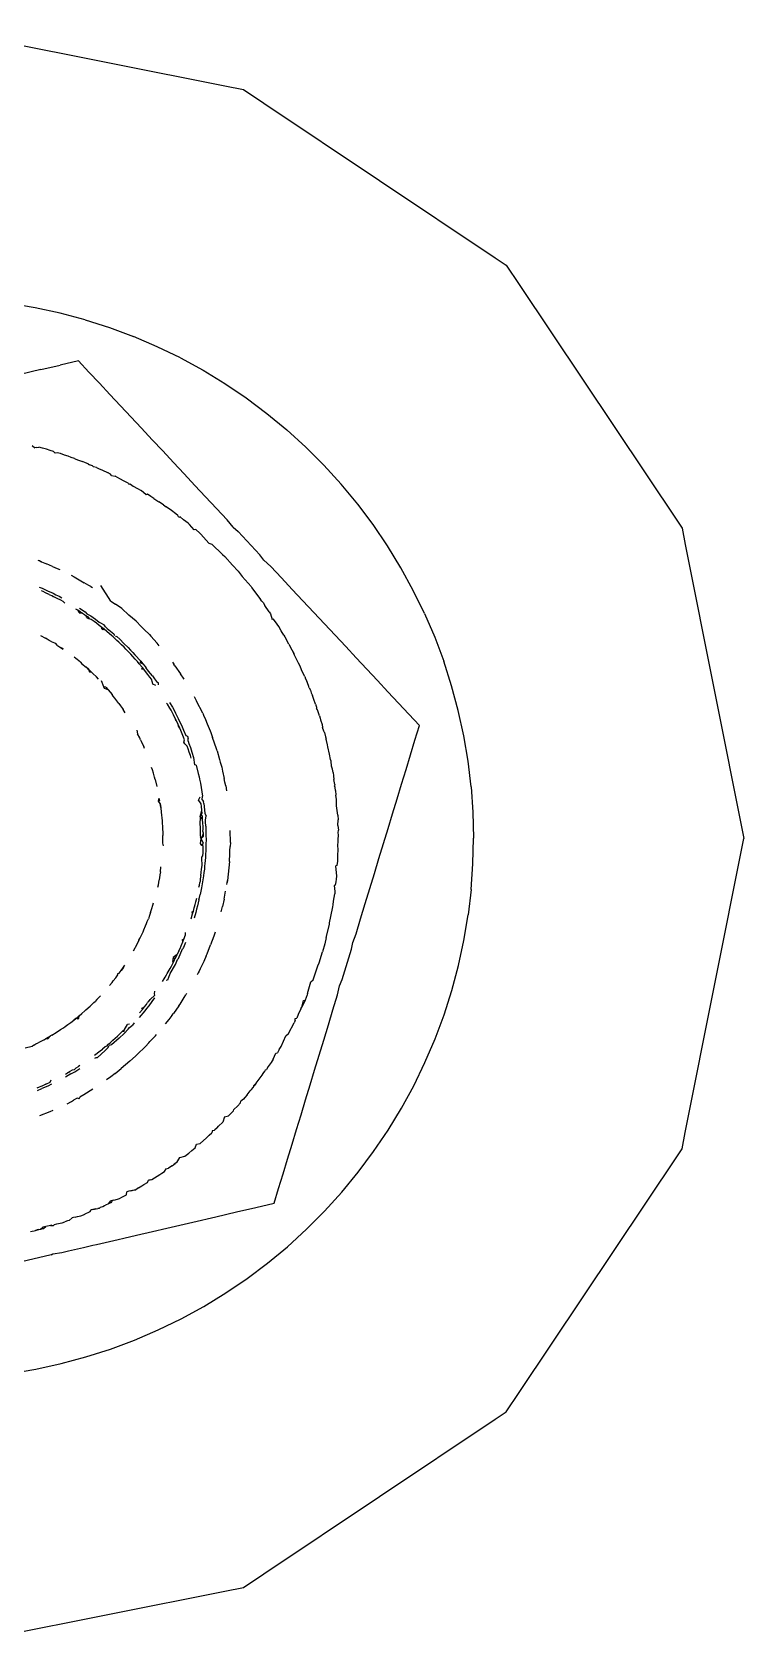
# Model space of a CAD drawing. Header units: millimetres. Extents: x -2916 to 2490, y 92 to 4100.
# Drawn here: x -1770.25 to -1757.08, y 1746.93 to 1776.77 of the extents above; entities that cross this region are included whole.
import ezdxf

# ---------------------------------------------------------------- set-up
doc = ezdxf.new("R2010")
doc.units = ezdxf.units.MM

msp = doc.modelspace()

# ---------------------------------------------------------------- linework, layer by layer
for p, q in [((-1771.669, 1776.769), (-1766.684, 1775.778)), ((-1766.684, 1775.778), (-1766.342, 1775.71)), ((-1766.342, 1775.71), (-1765.964, 1775.457)), ((-1765.964, 1775.457), (-1761.684, 1772.597)), ((-1761.684, 1772.597), (-1761.476, 1772.458)), ((-1761.476, 1772.458), (-1761.237, 1772.101)), ((-1761.237, 1772.101), (-1758.297, 1767.702)), ((-1770.198, 1771.672), (-1770.667, 1771.751)), ((-1769.733, 1771.572), (-1770.198, 1771.672)), ((-1769.273, 1771.449), (-1769.733, 1771.572)), ((-1769.273, 1771.449), (-1768.819, 1771.304)), ((-1768.819, 1771.304), (-1768.373, 1771.138)), ((-1767.936, 1770.951), (-1768.373, 1771.138)), ((-1767.507, 1770.744), (-1767.936, 1770.951)), ((-1770.09, 1770.528), (-1770.476, 1770.438)), ((-1770.09, 1770.528), (-1769.731, 1770.611)), ((-1769.394, 1770.689), (-1769.731, 1770.611)), ((-1769.201, 1770.482), (-1769.394, 1770.689)), ((-1769.007, 1770.276), (-1769.201, 1770.482)), ((-1767.507, 1770.744), (-1767.089, 1770.516)), ((-1767.089, 1770.516), (-1766.683, 1770.268)), ((-1768.812, 1770.067), (-1769.007, 1770.276)), ((-1766.683, 1770.268), (-1766.288, 1770.002)), ((-1768.619, 1769.86), (-1768.812, 1770.067)), ((-1768.619, 1769.86), (-1768.228, 1769.442)), ((-1766.288, 1770.002), (-1765.907, 1769.717)), ((-1765.907, 1769.717), (-1765.54, 1769.414)), ((-1768.03, 1769.23), (-1768.228, 1769.442)), ((-1765.54, 1769.414), (-1765.187, 1769.095)), ((-1770.252, 1769.125), (-1770.202, 1769.079)), ((-1770.173, 1769.086), (-1770.202, 1769.079)), ((-1770.173, 1769.086), (-1770.127, 1769.092)), ((-1770.06, 1769.073), (-1770.127, 1769.092)), ((-1769.987, 1769.053), (-1770.06, 1769.073)), ((-1769.919, 1769.032), (-1769.987, 1769.053)), ((-1769.855, 1769.013), (-1769.919, 1769.032)), ((-1769.824, 1768.981), (-1769.855, 1769.013)), ((-1769.787, 1768.989), (-1769.824, 1768.981)), ((-1769.726, 1768.972), (-1769.787, 1768.989)), ((-1769.654, 1768.946), (-1769.726, 1768.972)), ((-1767.835, 1769.022), (-1768.03, 1769.23)), ((-1767.636, 1768.809), (-1767.835, 1769.022)), ((-1765.187, 1769.095), (-1764.851, 1768.758)), ((-1769.585, 1768.924), (-1769.654, 1768.946)), ((-1769.528, 1768.902), (-1769.585, 1768.924)), ((-1769.467, 1768.881), (-1769.528, 1768.902)), ((-1769.467, 1768.881), (-1769.44, 1768.868)), ((-1769.44, 1768.868), (-1769.391, 1768.851)), ((-1769.391, 1768.851), (-1769.319, 1768.824)), ((-1769.267, 1768.802), (-1769.319, 1768.824)), ((-1769.212, 1768.781), (-1769.267, 1768.802)), ((-1769.212, 1768.781), (-1769.187, 1768.766)), ((-1769.133, 1768.746), (-1769.187, 1768.766)), ((-1769.115, 1768.726), (-1769.133, 1768.746)), ((-1769.058, 1768.715), (-1769.115, 1768.726)), ((-1769.058, 1768.715), (-1769.01, 1768.693)), ((-1769.01, 1768.693), (-1768.961, 1768.671)), ((-1768.961, 1768.671), (-1768.844, 1768.615)), ((-1767.44, 1768.6), (-1767.636, 1768.809)), ((-1764.53, 1768.406), (-1764.851, 1768.758)), ((-1768.8, 1768.595), (-1768.844, 1768.615)), ((-1768.783, 1768.57), (-1768.8, 1768.595)), ((-1768.783, 1768.57), (-1768.714, 1768.553)), ((-1768.628, 1768.507), (-1768.714, 1768.553)), ((-1768.547, 1768.466), (-1768.628, 1768.507)), ((-1768.51, 1768.445), (-1768.547, 1768.466)), ((-1768.472, 1768.425), (-1768.51, 1768.445)), ((-1768.472, 1768.425), (-1768.458, 1768.399)), ((-1768.432, 1768.409), (-1768.458, 1768.399)), ((-1768.432, 1768.409), (-1768.379, 1768.372)), ((-1768.379, 1768.372), (-1768.299, 1768.328)), ((-1767.24, 1768.386), (-1767.44, 1768.6)), ((-1767.042, 1768.174), (-1767.24, 1768.386)), ((-1764.227, 1768.04), (-1764.53, 1768.406)), ((-1768.299, 1768.328), (-1768.234, 1768.289)), ((-1768.142, 1768.212), (-1768.234, 1768.289)), ((-1768.115, 1768.222), (-1768.142, 1768.212)), ((-1768.057, 1768.18), (-1768.115, 1768.222)), ((-1768.002, 1768.144), (-1768.057, 1768.18)), ((-1768.002, 1768.144), (-1767.905, 1768.079)), ((-1767.82, 1768.023), (-1767.905, 1768.079)), ((-1766.842, 1767.96), (-1767.042, 1768.174)), ((-1767.82, 1768.023), (-1767.774, 1767.991)), ((-1767.674, 1767.918), (-1767.774, 1767.991)), ((-1767.59, 1767.857), (-1767.674, 1767.918)), ((-1767.553, 1767.83), (-1767.59, 1767.857)), ((-1767.539, 1767.792), (-1767.553, 1767.83)), ((-1767.509, 1767.802), (-1767.539, 1767.792)), ((-1767.509, 1767.802), (-1767.45, 1767.748)), ((-1766.641, 1767.746), (-1766.842, 1767.96)), ((-1763.941, 1767.659), (-1764.227, 1768.04)), ((-1767.366, 1767.683), (-1767.45, 1767.748)), ((-1767.338, 1767.66), (-1767.366, 1767.683)), ((-1767.254, 1767.56), (-1767.338, 1767.66)), ((-1767.223, 1767.571), (-1767.254, 1767.56)), ((-1767.223, 1767.571), (-1767.149, 1767.5)), ((-1767.149, 1767.5), (-1767.129, 1767.483)), ((-1767.129, 1767.483), (-1766.981, 1767.315)), ((-1766.533, 1767.614), (-1766.641, 1767.746)), ((-1766.533, 1767.614), (-1766.44, 1767.531)), ((-1766.038, 1767.101), (-1766.44, 1767.531)), ((-1763.674, 1767.265), (-1763.941, 1767.659)), ((-1758.297, 1767.702), (-1758.224, 1767.592)), ((-1758.224, 1767.592), (-1758.164, 1767.292)), ((-1766.981, 1767.315), (-1766.926, 1767.298)), ((-1766.926, 1767.298), (-1766.731, 1767.106)), ((-1763.426, 1766.859), (-1763.674, 1767.265)), ((-1758.164, 1767.292), (-1757.082, 1761.851)), ((-1770.112, 1766.986), (-1770.142, 1766.997)), ((-1770.077, 1766.972), (-1770.142, 1766.997)), ((-1770.112, 1766.986), (-1770.077, 1766.972)), ((-1770.077, 1766.972), (-1769.985, 1766.933)), ((-1769.872, 1766.886), (-1769.985, 1766.933)), ((-1769.872, 1766.886), (-1769.787, 1766.85)), ((-1766.731, 1767.106), (-1766.686, 1767.067)), ((-1766.543, 1766.907), (-1766.686, 1767.067)), ((-1766.543, 1766.907), (-1766.436, 1766.796)), ((-1765.961, 1767.003), (-1766.038, 1767.101)), ((-1765.837, 1766.886), (-1765.961, 1767.003)), ((-1765.637, 1766.672), (-1765.837, 1766.886)), ((-1769.787, 1766.85), (-1769.742, 1766.827)), ((-1769.531, 1766.722), (-1769.471, 1766.692)), ((-1769.471, 1766.692), (-1769.286, 1766.584)), ((-1769.201, 1766.535), (-1769.286, 1766.584)), ((-1766.436, 1766.796), (-1766.362, 1766.702)), ((-1766.362, 1766.702), (-1766.2, 1766.513)), ((-1765.438, 1766.459), (-1765.637, 1766.672)), ((-1763.198, 1766.441), (-1763.426, 1766.859)), ((-1770.121, 1766.503), (-1770.065, 1766.481)), ((-1770.048, 1766.419), (-1770.08, 1766.432)), ((-1770.065, 1766.481), (-1769.965, 1766.433)), ((-1770.002, 1766.398), (-1770.048, 1766.419)), ((-1769.967, 1766.381), (-1770.002, 1766.398)), ((-1769.939, 1766.369), (-1770.002, 1766.398)), ((-1769.939, 1766.369), (-1769.967, 1766.381)), ((-1769.965, 1766.433), (-1769.865, 1766.389)), ((-1769.939, 1766.369), (-1769.883, 1766.342)), ((-1769.863, 1766.326), (-1769.883, 1766.342)), ((-1769.837, 1766.319), (-1769.883, 1766.342)), ((-1769.865, 1766.389), (-1769.81, 1766.36)), ((-1769.837, 1766.319), (-1769.863, 1766.326)), ((-1769.786, 1766.292), (-1769.837, 1766.319)), ((-1769.81, 1766.36), (-1769.78, 1766.345)), ((-1769.81, 1766.36), (-1769.754, 1766.333)), ((-1769.72, 1766.259), (-1769.786, 1766.292)), ((-1769.78, 1766.345), (-1769.754, 1766.333)), ((-1769.754, 1766.333), (-1769.704, 1766.303)), ((-1769.167, 1766.515), (-1769.201, 1766.535)), ((-1769.167, 1766.515), (-1769.136, 1766.495)), ((-1768.795, 1766.245), (-1768.98, 1766.531)), ((-1766.2, 1766.513), (-1766.188, 1766.49)), ((-1766.188, 1766.49), (-1766.023, 1766.271)), ((-1765.239, 1766.247), (-1765.438, 1766.459)), ((-1762.989, 1766.013), (-1763.198, 1766.441)), ((-1769.675, 1766.234), (-1769.72, 1766.259)), ((-1769.649, 1766.205), (-1769.675, 1766.234)), ((-1769.405, 1766.074), (-1769.44, 1766.095)), ((-1769.362, 1766.047), (-1769.405, 1766.074)), ((-1769.38, 1766.029), (-1769.405, 1766.074)), ((-1769.362, 1766.047), (-1769.38, 1766.029)), ((-1769.38, 1766.029), (-1769.318, 1766.018)), ((-1769.374, 1766.111), (-1769.268, 1766.044)), ((-1769.318, 1766.018), (-1769.362, 1766.047)), ((-1769.318, 1766.018), (-1769.282, 1765.993)), ((-1769.282, 1765.993), (-1769.253, 1765.974)), ((-1769.268, 1766.044), (-1769.237, 1766.006)), ((-1769.21, 1765.944), (-1769.253, 1765.974)), ((-1769.239, 1765.933), (-1769.253, 1765.974)), ((-1769.237, 1766.006), (-1769.165, 1765.974)), ((-1769.165, 1765.974), (-1769.078, 1765.907)), ((-1768.795, 1766.245), (-1768.706, 1766.19)), ((-1768.594, 1766.104), (-1768.706, 1766.19)), ((-1768.594, 1766.104), (-1768.459, 1765.986)), ((-1768.329, 1765.872), (-1768.459, 1765.986)), ((-1766.003, 1766.245), (-1766.023, 1766.271)), ((-1766.003, 1766.245), (-1765.979, 1766.219)), ((-1765.979, 1766.219), (-1765.947, 1766.164)), ((-1765.865, 1766.047), (-1765.947, 1766.164)), ((-1765.865, 1766.047), (-1765.842, 1766.011)), ((-1765.842, 1766.011), (-1765.809, 1765.903)), ((-1765.041, 1766.034), (-1765.239, 1766.247)), ((-1764.843, 1765.823), (-1765.041, 1766.034)), ((-1762.989, 1766.013), (-1762.802, 1765.576)), ((-1769.239, 1765.933), (-1769.189, 1765.918)), ((-1769.189, 1765.918), (-1769.21, 1765.944)), ((-1769.157, 1765.905), (-1769.189, 1765.918)), ((-1769.104, 1765.868), (-1769.157, 1765.905)), ((-1769.063, 1765.837), (-1769.104, 1765.868)), ((-1769.078, 1765.907), (-1769.012, 1765.857)), ((-1769.009, 1765.795), (-1769.063, 1765.837)), ((-1769.012, 1765.857), (-1768.988, 1765.843)), ((-1768.959, 1765.756), (-1769.009, 1765.795)), ((-1768.988, 1765.843), (-1768.916, 1765.806)), ((-1768.963, 1765.729), (-1768.959, 1765.756)), ((-1768.942, 1765.711), (-1768.963, 1765.729)), ((-1768.919, 1765.724), (-1768.959, 1765.756)), ((-1768.919, 1765.724), (-1768.942, 1765.711)), ((-1768.87, 1765.682), (-1768.919, 1765.724)), ((-1768.891, 1765.765), (-1768.916, 1765.806)), ((-1768.891, 1765.765), (-1768.86, 1765.736)), ((-1768.819, 1765.64), (-1768.87, 1765.682)), ((-1768.86, 1765.736), (-1768.741, 1765.637)), ((-1768.233, 1765.776), (-1768.329, 1765.872)), ((-1768.233, 1765.776), (-1768.177, 1765.721)), ((-1768.177, 1765.721), (-1768.079, 1765.623)), ((-1765.784, 1765.909), (-1765.809, 1765.903)), ((-1765.716, 1765.817), (-1765.784, 1765.909)), ((-1765.689, 1765.772), (-1765.716, 1765.817)), ((-1765.641, 1765.692), (-1765.689, 1765.772)), ((-1765.596, 1765.613), (-1765.641, 1765.692)), ((-1764.646, 1765.612), (-1764.843, 1765.823)), ((-1770.096, 1765.605), (-1770.004, 1765.559)), ((-1769.972, 1765.54), (-1770.004, 1765.559)), ((-1769.934, 1765.517), (-1769.972, 1765.54)), ((-1769.884, 1765.489), (-1769.934, 1765.517)), ((-1769.884, 1765.489), (-1769.817, 1765.466)), ((-1769.78, 1765.424), (-1769.817, 1765.466)), ((-1769.78, 1765.424), (-1769.726, 1765.387)), ((-1769.726, 1765.387), (-1769.68, 1765.356)), ((-1769.702, 1765.372), (-1769.726, 1765.387)), ((-1768.78, 1765.606), (-1768.819, 1765.64)), ((-1768.753, 1765.582), (-1768.78, 1765.606)), ((-1768.753, 1765.582), (-1768.734, 1765.564)), ((-1768.741, 1765.637), (-1768.726, 1765.61)), ((-1768.683, 1765.518), (-1768.734, 1765.564)), ((-1768.686, 1765.587), (-1768.711, 1765.582)), ((-1768.631, 1765.538), (-1768.686, 1765.587)), ((-1768.645, 1765.483), (-1768.683, 1765.518)), ((-1768.598, 1765.437), (-1768.645, 1765.483)), ((-1768.631, 1765.538), (-1768.552, 1765.459)), ((-1768.551, 1765.391), (-1768.598, 1765.437)), ((-1768.552, 1765.459), (-1768.473, 1765.384)), ((-1768.515, 1765.355), (-1768.551, 1765.391)), ((-1768.473, 1765.384), (-1768.432, 1765.339)), ((-1768.079, 1765.623), (-1768.054, 1765.594)), ((-1768.054, 1765.594), (-1767.938, 1765.463)), ((-1767.898, 1765.418), (-1767.938, 1765.463)), ((-1765.596, 1765.613), (-1765.576, 1765.582)), ((-1765.576, 1765.582), (-1765.545, 1765.527)), ((-1765.501, 1765.446), (-1765.545, 1765.527)), ((-1765.501, 1765.446), (-1765.444, 1765.342)), ((-1764.449, 1765.402), (-1764.646, 1765.612)), ((-1764.253, 1765.192), (-1764.449, 1765.402)), ((-1762.802, 1765.576), (-1762.635, 1765.13)), ((-1769.68, 1765.356), (-1769.702, 1765.372)), ((-1769.445, 1765.185), (-1769.471, 1765.204)), ((-1769.418, 1765.161), (-1769.445, 1765.185)), ((-1769.358, 1765.114), (-1769.418, 1765.161)), ((-1769.358, 1765.114), (-1769.329, 1765.085)), ((-1769.329, 1765.085), (-1769.253, 1765.023)), ((-1768.492, 1765.33), (-1768.515, 1765.355)), ((-1768.452, 1765.289), (-1768.492, 1765.33)), ((-1768.424, 1765.26), (-1768.452, 1765.289)), ((-1768.432, 1765.339), (-1768.387, 1765.294)), ((-1768.389, 1765.222), (-1768.424, 1765.26)), ((-1768.344, 1765.171), (-1768.389, 1765.222)), ((-1768.387, 1765.294), (-1768.35, 1765.249)), ((-1768.35, 1765.249), (-1768.241, 1765.13)), ((-1768.302, 1765.124), (-1768.344, 1765.171)), ((-1768.268, 1765.085), (-1768.302, 1765.124)), ((-1768.211, 1765.015), (-1768.268, 1765.085)), ((-1768.241, 1765.13), (-1768.258, 1765.11)), ((-1768.258, 1765.11), (-1768.202, 1765.081)), ((-1768.241, 1765.13), (-1768.202, 1765.081)), ((-1768.202, 1765.081), (-1768.161, 1765.034)), ((-1767.657, 1765.115), (-1767.63, 1765.08)), ((-1767.608, 1765.049), (-1767.63, 1765.08)), ((-1765.444, 1765.342), (-1765.41, 1765.277)), ((-1765.444, 1765.342), (-1765.425, 1765.304)), ((-1765.425, 1765.304), (-1765.41, 1765.277)), ((-1765.394, 1765.241), (-1765.41, 1765.277)), ((-1765.37, 1765.196), (-1765.394, 1765.241)), ((-1765.321, 1765.097), (-1765.37, 1765.196)), ((-1765.3, 1765.053), (-1765.321, 1765.097)), ((-1764.057, 1764.983), (-1764.253, 1765.192)), ((-1762.49, 1764.677), (-1762.635, 1765.13)), ((-1769.253, 1765.023), (-1769.226, 1764.997)), ((-1769.204, 1764.978), (-1769.253, 1765.023)), ((-1769.226, 1764.997), (-1769.204, 1764.978)), ((-1769.181, 1764.923), (-1769.204, 1764.978)), ((-1769.204, 1764.978), (-1769.163, 1764.94)), ((-1769.163, 1764.94), (-1769.181, 1764.923)), ((-1769.163, 1764.94), (-1769.131, 1764.906)), ((-1769.131, 1764.906), (-1769.063, 1764.843)), ((-1769.022, 1764.798), (-1769.063, 1764.843)), ((-1768.219, 1764.985), (-1768.211, 1765.015)), ((-1768.185, 1764.984), (-1768.219, 1764.985)), ((-1768.185, 1764.984), (-1768.211, 1765.015)), ((-1768.153, 1764.944), (-1768.185, 1764.984)), ((-1768.161, 1765.034), (-1768.14, 1765.003)), ((-1768.111, 1764.888), (-1768.153, 1764.944)), ((-1768.112, 1764.969), (-1768.14, 1765.003)), ((-1768.095, 1764.947), (-1768.112, 1764.969)), ((-1768.073, 1764.839), (-1768.111, 1764.888)), ((-1768.026, 1764.86), (-1768.095, 1764.947)), ((-1768.043, 1764.798), (-1768.073, 1764.839)), ((-1768.027, 1764.737), (-1768.043, 1764.798)), ((-1768.026, 1764.86), (-1767.99, 1764.808)), ((-1767.99, 1764.808), (-1767.953, 1764.759)), ((-1767.608, 1765.049), (-1767.508, 1764.901)), ((-1767.441, 1764.801), (-1767.508, 1764.901)), ((-1765.286, 1765.023), (-1765.3, 1765.053)), ((-1765.257, 1764.94), (-1765.286, 1765.023)), ((-1765.207, 1764.848), (-1765.257, 1764.94)), ((-1765.207, 1764.848), (-1765.19, 1764.806)), ((-1765.19, 1764.806), (-1765.17, 1764.763)), ((-1763.862, 1764.774), (-1764.057, 1764.983)), ((-1768.924, 1764.66), (-1768.967, 1764.77)), ((-1768.885, 1764.652), (-1768.924, 1764.66)), ((-1768.911, 1764.626), (-1768.924, 1764.66)), ((-1768.844, 1764.602), (-1768.911, 1764.626)), ((-1768.885, 1764.652), (-1768.844, 1764.602)), ((-1768.844, 1764.602), (-1768.805, 1764.558)), ((-1768.805, 1764.558), (-1768.77, 1764.514)), ((-1768.749, 1764.486), (-1768.77, 1764.514)), ((-1768.719, 1764.449), (-1768.749, 1764.486)), ((-1768.015, 1764.708), (-1768.027, 1764.737)), ((-1767.96, 1764.68), (-1768.015, 1764.708)), ((-1767.953, 1764.759), (-1767.914, 1764.731)), ((-1767.91, 1764.692), (-1767.914, 1764.731)), ((-1765.139, 1764.685), (-1765.17, 1764.763)), ((-1765.123, 1764.642), (-1765.139, 1764.685)), ((-1765.123, 1764.642), (-1765.102, 1764.595)), ((-1765.102, 1764.595), (-1765.085, 1764.547)), ((-1765.085, 1764.547), (-1765.065, 1764.499)), ((-1765.039, 1764.425), (-1765.065, 1764.499)), ((-1763.667, 1764.565), (-1763.862, 1764.774)), ((-1763.472, 1764.357), (-1763.667, 1764.565)), ((-1762.366, 1764.217), (-1762.49, 1764.677)), ((-1768.683, 1764.4), (-1768.719, 1764.449)), ((-1768.645, 1764.351), (-1768.683, 1764.4)), ((-1768.645, 1764.351), (-1768.616, 1764.308)), ((-1768.616, 1764.308), (-1768.58, 1764.259)), ((-1768.58, 1764.259), (-1768.565, 1764.237)), ((-1768.529, 1764.179), (-1768.565, 1764.237)), ((-1767.765, 1764.357), (-1767.745, 1764.338)), ((-1767.701, 1764.26), (-1767.745, 1764.338)), ((-1767.708, 1764.37), (-1767.654, 1764.279)), ((-1767.681, 1764.224), (-1767.701, 1764.26)), ((-1767.657, 1764.178), (-1767.681, 1764.224)), ((-1767.654, 1764.279), (-1767.626, 1764.224)), ((-1767.626, 1764.224), (-1767.596, 1764.169)), ((-1767.25, 1764.477), (-1767.208, 1764.393)), ((-1767.095, 1764.169), (-1767.208, 1764.393)), ((-1765.006, 1764.338), (-1765.039, 1764.425)), ((-1765.006, 1764.338), (-1764.988, 1764.282)), ((-1764.988, 1764.282), (-1764.987, 1764.255)), ((-1764.97, 1764.232), (-1764.987, 1764.255)), ((-1764.947, 1764.159), (-1764.97, 1764.232)), ((-1763.278, 1764.15), (-1763.472, 1764.357)), ((-1762.264, 1763.752), (-1762.366, 1764.217)), ((-1767.637, 1764.14), (-1767.657, 1764.178)), ((-1767.597, 1764.061), (-1767.637, 1764.14)), ((-1767.595, 1764.033), (-1767.597, 1764.061)), ((-1767.575, 1764.015), (-1767.597, 1764.061)), ((-1767.596, 1764.169), (-1767.548, 1764.07)), ((-1767.575, 1764.015), (-1767.595, 1764.033)), ((-1767.549, 1763.959), (-1767.575, 1764.015)), ((-1767.542, 1763.933), (-1767.549, 1763.959)), ((-1767.519, 1763.896), (-1767.549, 1763.959)), ((-1767.548, 1764.07), (-1767.534, 1764.038)), ((-1767.519, 1763.896), (-1767.542, 1763.933)), ((-1767.534, 1764.038), (-1767.499, 1763.972)), ((-1767.499, 1763.849), (-1767.519, 1763.896)), ((-1767.499, 1763.972), (-1767.475, 1763.915)), ((-1767.475, 1763.915), (-1767.448, 1763.858)), ((-1767.095, 1764.169), (-1767.08, 1764.135)), ((-1767.08, 1764.135), (-1767.045, 1764.054)), ((-1767.045, 1764.054), (-1767.01, 1763.971)), ((-1767.01, 1763.971), (-1766.956, 1763.845)), ((-1764.936, 1764.12), (-1764.947, 1764.159)), ((-1764.936, 1764.12), (-1764.92, 1764.078)), ((-1764.92, 1764.078), (-1764.913, 1764.048)), ((-1764.913, 1764.048), (-1764.885, 1763.961)), ((-1764.885, 1763.961), (-1764.878, 1763.904)), ((-1764.853, 1763.84), (-1764.878, 1763.904)), ((-1763.084, 1763.943), (-1763.278, 1764.15)), ((-1763.167, 1763.672), (-1763.084, 1763.943)), ((-1768.317, 1763.856), (-1768.299, 1763.787)), ((-1768.26, 1763.711), (-1768.299, 1763.787)), ((-1768.244, 1763.677), (-1768.26, 1763.711)), ((-1768.244, 1763.677), (-1768.234, 1763.651)), ((-1768.234, 1763.651), (-1768.221, 1763.622)), ((-1768.221, 1763.622), (-1768.187, 1763.551)), ((-1767.473, 1763.788), (-1767.499, 1763.849)), ((-1767.448, 1763.728), (-1767.473, 1763.788)), ((-1767.448, 1763.858), (-1767.408, 1763.756)), ((-1767.429, 1763.68), (-1767.448, 1763.728)), ((-1767.443, 1763.632), (-1767.429, 1763.68)), ((-1767.424, 1763.602), (-1767.443, 1763.632)), ((-1767.382, 1763.558), (-1767.424, 1763.602)), ((-1767.408, 1763.756), (-1767.379, 1763.743)), ((-1767.379, 1763.743), (-1767.366, 1763.702)), ((-1767.365, 1763.654), (-1767.366, 1763.702)), ((-1767.365, 1763.654), (-1767.351, 1763.61)), ((-1767.351, 1763.61), (-1767.322, 1763.537)), ((-1766.956, 1763.845), (-1766.944, 1763.81)), ((-1766.944, 1763.81), (-1766.912, 1763.72)), ((-1766.839, 1763.513), (-1766.912, 1763.72)), ((-1764.844, 1763.815), (-1764.853, 1763.84)), ((-1764.844, 1763.815), (-1764.825, 1763.735)), ((-1764.825, 1763.735), (-1764.81, 1763.687)), ((-1764.786, 1763.584), (-1764.81, 1763.687)), ((-1763.249, 1763.401), (-1763.167, 1763.672)), ((-1762.185, 1763.283), (-1762.264, 1763.752)), ((-1768.174, 1763.515), (-1768.187, 1763.551)), ((-1767.365, 1763.509), (-1767.382, 1763.558)), ((-1767.345, 1763.45), (-1767.365, 1763.509)), ((-1767.323, 1763.385), (-1767.345, 1763.45)), ((-1767.309, 1763.339), (-1767.323, 1763.385)), ((-1767.322, 1763.537), (-1767.294, 1763.45)), ((-1767.294, 1763.45), (-1767.265, 1763.349)), ((-1767.265, 1763.349), (-1767.244, 1763.214)), ((-1766.828, 1763.475), (-1766.839, 1763.513)), ((-1766.828, 1763.475), (-1766.782, 1763.311)), ((-1766.782, 1763.311), (-1766.769, 1763.263)), ((-1764.782, 1763.548), (-1764.786, 1763.584)), ((-1764.746, 1763.411), (-1764.782, 1763.548)), ((-1764.727, 1763.314), (-1764.746, 1763.411)), ((-1764.72, 1763.281), (-1764.727, 1763.314)), ((-1763.332, 1763.129), (-1763.249, 1763.401)), ((-1768.026, 1763.12), (-1768.043, 1763.168)), ((-1768.007, 1763.059), (-1768.026, 1763.12)), ((-1767.989, 1762.989), (-1768.007, 1763.059)), ((-1767.218, 1763.208), (-1767.244, 1763.214)), ((-1767.218, 1763.208), (-1767.181, 1763.056)), ((-1767.181, 1763.056), (-1767.163, 1762.995)), ((-1767.163, 1762.995), (-1767.155, 1762.951)), ((-1766.769, 1763.263), (-1766.743, 1763.173)), ((-1766.743, 1763.173), (-1766.727, 1763.096)), ((-1766.727, 1763.096), (-1766.698, 1762.963)), ((-1764.711, 1763.187), (-1764.72, 1763.281)), ((-1764.692, 1763.132), (-1764.711, 1763.187)), ((-1764.683, 1763.074), (-1764.692, 1763.132)), ((-1764.683, 1763.074), (-1764.672, 1763.012)), ((-1764.672, 1763.012), (-1764.666, 1762.941)), ((-1763.415, 1762.856), (-1763.332, 1763.129)), ((-1762.128, 1762.81), (-1762.185, 1763.283)), ((-1767.974, 1762.941), (-1767.989, 1762.989)), ((-1767.974, 1762.941), (-1767.943, 1762.814)), ((-1767.155, 1762.951), (-1767.137, 1762.873)), ((-1767.137, 1762.873), (-1767.099, 1762.632)), ((-1766.685, 1762.895), (-1766.698, 1762.963)), ((-1766.67, 1762.829), (-1766.685, 1762.895)), ((-1766.67, 1762.829), (-1766.656, 1762.735)), ((-1764.649, 1762.851), (-1764.666, 1762.941)), ((-1764.649, 1762.851), (-1764.654, 1762.823)), ((-1764.643, 1762.794), (-1764.654, 1762.823)), ((-1764.635, 1762.74), (-1764.643, 1762.794)), ((-1764.635, 1762.74), (-1764.629, 1762.653)), ((-1763.498, 1762.583), (-1763.415, 1762.856)), ((-1762.128, 1762.81), (-1762.094, 1762.336)), ((-1767.915, 1762.543), (-1767.9, 1762.595)), ((-1767.89, 1762.549), (-1767.915, 1762.543)), ((-1767.882, 1762.502), (-1767.915, 1762.543)), ((-1767.89, 1762.549), (-1767.9, 1762.595)), ((-1767.878, 1762.467), (-1767.882, 1762.502)), ((-1767.882, 1762.502), (-1767.871, 1762.428)), ((-1767.871, 1762.428), (-1767.878, 1762.467)), ((-1767.871, 1762.428), (-1767.862, 1762.33)), ((-1767.171, 1762.562), (-1767.142, 1762.622)), ((-1767.149, 1762.53), (-1767.171, 1762.562)), ((-1767.124, 1762.495), (-1767.149, 1762.53)), ((-1767.117, 1762.444), (-1767.124, 1762.495)), ((-1767.111, 1762.377), (-1767.117, 1762.444)), ((-1767.106, 1762.565), (-1767.099, 1762.632)), ((-1767.106, 1762.565), (-1767.078, 1762.533)), ((-1767.075, 1762.501), (-1767.078, 1762.533)), ((-1767.075, 1762.501), (-1767.063, 1762.381)), ((-1764.617, 1762.57), (-1764.629, 1762.653)), ((-1764.616, 1762.457), (-1764.617, 1762.57)), ((-1764.595, 1762.286), (-1764.616, 1762.457)), ((-1763.581, 1762.309), (-1763.498, 1762.583)), ((-1767.862, 1762.33), (-1767.855, 1762.29)), ((-1767.855, 1762.29), (-1767.85, 1762.228)), ((-1767.85, 1762.228), (-1767.845, 1762.186)), ((-1767.845, 1762.186), (-1767.843, 1762.125)), ((-1767.843, 1762.125), (-1767.84, 1762.083)), ((-1767.141, 1762.258), (-1767.148, 1762.103)), ((-1767.148, 1762.103), (-1767.14, 1762.073)), ((-1767.141, 1762.258), (-1767.127, 1762.302)), ((-1767.096, 1762.209), (-1767.141, 1762.258)), ((-1767.127, 1762.302), (-1767.111, 1762.377)), ((-1767.127, 1762.302), (-1767.104, 1762.313)), ((-1767.099, 1762.262), (-1767.127, 1762.302)), ((-1767.104, 1762.313), (-1767.111, 1762.377)), ((-1767.096, 1762.209), (-1767.099, 1762.262)), ((-1767.09, 1762.131), (-1767.096, 1762.209)), ((-1767.087, 1762.08), (-1767.09, 1762.131)), ((-1767.063, 1762.381), (-1767.053, 1762.314)), ((-1767.053, 1762.314), (-1767.033, 1762.27)), ((-1767.045, 1762.162), (-1767.043, 1762.19)), ((-1767.04, 1762.078), (-1767.045, 1762.162)), ((-1767.043, 1762.19), (-1767.033, 1762.27)), ((-1764.595, 1762.286), (-1764.59, 1762.194)), ((-1764.595, 1762.09), (-1764.59, 1762.194)), ((-1763.665, 1762.034), (-1763.581, 1762.309)), ((-1762.094, 1762.336), (-1762.082, 1761.86)), ((-1767.84, 1762.083), (-1767.836, 1762.028)), ((-1767.836, 1762.028), (-1767.835, 1761.962)), ((-1767.835, 1761.962), (-1767.835, 1761.931)), ((-1767.835, 1761.931), (-1767.833, 1761.906)), ((-1767.832, 1761.868), (-1767.833, 1761.906)), ((-1767.833, 1761.806), (-1767.832, 1761.868)), ((-1767.833, 1761.767), (-1767.833, 1761.806)), ((-1767.14, 1762.073), (-1767.14, 1761.913)), ((-1767.14, 1761.913), (-1767.135, 1761.872)), ((-1767.137, 1761.756), (-1767.122, 1761.845)), ((-1767.122, 1761.845), (-1767.135, 1761.872)), ((-1767.122, 1761.845), (-1767.107, 1761.878)), ((-1767.083, 1761.766), (-1767.122, 1761.845)), ((-1767.107, 1761.878), (-1767.083, 1761.949)), ((-1767.107, 1761.878), (-1767.082, 1761.897)), ((-1767.095, 1761.986), (-1767.086, 1762.016)), ((-1767.083, 1761.949), (-1767.095, 1761.986)), ((-1767.086, 1762.016), (-1767.087, 1762.08)), ((-1767.082, 1761.897), (-1767.083, 1761.949)), ((-1767.04, 1762.078), (-1767.034, 1761.97)), ((-1767.032, 1761.845), (-1767.036, 1761.733)), ((-1767.034, 1761.97), (-1767.034, 1761.895)), ((-1767.034, 1761.895), (-1767.032, 1761.845)), ((-1766.583, 1761.776), (-1766.587, 1761.999)), ((-1764.595, 1762.09), (-1764.584, 1762.003)), ((-1764.592, 1761.721), (-1764.588, 1761.797)), ((-1764.589, 1761.824), (-1764.582, 1761.92)), ((-1764.588, 1761.797), (-1764.589, 1761.824)), ((-1764.585, 1761.956), (-1764.584, 1762.003)), ((-1764.582, 1761.92), (-1764.585, 1761.956)), ((-1763.749, 1761.759), (-1763.665, 1762.034)), ((-1762.093, 1761.384), (-1762.082, 1761.86)), ((-1758.164, 1756.411), (-1757.082, 1761.851)), ((-1767.818, 1761.713), (-1767.833, 1761.767)), ((-1767.11, 1761.719), (-1767.137, 1761.756)), ((-1767.112, 1761.504), (-1767.092, 1761.532)), ((-1767.112, 1761.439), (-1767.112, 1761.504)), ((-1767.11, 1761.719), (-1767.083, 1761.766)), ((-1767.084, 1761.715), (-1767.11, 1761.719)), ((-1767.092, 1761.532), (-1767.089, 1761.584)), ((-1767.089, 1761.584), (-1767.087, 1761.643)), ((-1767.087, 1761.643), (-1767.084, 1761.715)), ((-1767.044, 1761.501), (-1767.056, 1761.389)), ((-1767.042, 1761.564), (-1767.044, 1761.501)), ((-1767.037, 1761.625), (-1767.042, 1761.564)), ((-1767.036, 1761.733), (-1767.037, 1761.625)), ((-1766.599, 1761.424), (-1766.592, 1761.566)), ((-1766.592, 1761.566), (-1766.59, 1761.626)), ((-1766.59, 1761.626), (-1766.586, 1761.702)), ((-1766.583, 1761.776), (-1766.586, 1761.702)), ((-1764.594, 1761.435), (-1764.593, 1761.539)), ((-1764.593, 1761.539), (-1764.585, 1761.646)), ((-1764.585, 1761.646), (-1764.592, 1761.721)), ((-1763.833, 1761.482), (-1763.749, 1761.759)), ((-1767.877, 1761.235), (-1767.887, 1761.18)), ((-1767.877, 1761.235), (-1767.867, 1761.329)), ((-1767.129, 1761.169), (-1767.122, 1761.22)), ((-1767.122, 1761.22), (-1767.115, 1761.283)), ((-1767.115, 1761.283), (-1767.107, 1761.35)), ((-1767.102, 1761.401), (-1767.112, 1761.439)), ((-1767.107, 1761.35), (-1767.102, 1761.401)), ((-1767.073, 1761.221), (-1767.08, 1761.158)), ((-1767.064, 1761.281), (-1767.073, 1761.221)), ((-1767.06, 1761.337), (-1767.064, 1761.281)), ((-1767.056, 1761.389), (-1767.06, 1761.337)), ((-1766.599, 1761.424), (-1766.637, 1761.073)), ((-1764.607, 1761.354), (-1764.632, 1761.348)), ((-1764.615, 1761.152), (-1764.632, 1761.348)), ((-1764.607, 1761.354), (-1764.594, 1761.435)), ((-1764.002, 1760.927), (-1763.917, 1761.205)), ((-1763.917, 1761.205), (-1763.833, 1761.482)), ((-1762.127, 1760.909), (-1762.093, 1761.384)), ((-1767.921, 1760.987), (-1767.931, 1760.945)), ((-1767.911, 1761.045), (-1767.921, 1760.987)), ((-1767.895, 1761.124), (-1767.911, 1761.045)), ((-1767.887, 1761.18), (-1767.895, 1761.124)), ((-1767.165, 1760.95), (-1767.157, 1760.988)), ((-1767.157, 1760.988), (-1767.149, 1761.039)), ((-1767.144, 1761.067), (-1767.149, 1761.039)), ((-1767.139, 1761.104), (-1767.144, 1761.067)), ((-1767.129, 1761.169), (-1767.139, 1761.104)), ((-1767.115, 1760.94), (-1767.129, 1760.878)), ((-1767.099, 1761.049), (-1767.115, 1760.94)), ((-1767.08, 1761.158), (-1767.099, 1761.049)), ((-1766.65, 1761), (-1766.637, 1761.073)), ((-1766.637, 1761.073), (-1766.644, 1761.035)), ((-1764.64, 1760.987), (-1764.665, 1760.981)), ((-1764.665, 1760.981), (-1764.647, 1760.87)), ((-1764.64, 1760.987), (-1764.626, 1761.05)), ((-1764.626, 1761.05), (-1764.62, 1761.1)), ((-1764.62, 1761.1), (-1764.615, 1761.152)), ((-1764.086, 1760.648), (-1764.002, 1760.927)), ((-1762.127, 1760.909), (-1762.183, 1760.437)), ((-1768.036, 1760.557), (-1768.016, 1760.615)), ((-1768.016, 1760.615), (-1768.004, 1760.662)), ((-1767.251, 1760.567), (-1767.233, 1760.631)), ((-1767.251, 1760.567), (-1767.24, 1760.606)), ((-1767.24, 1760.606), (-1767.233, 1760.631)), ((-1767.233, 1760.631), (-1767.221, 1760.681)), ((-1767.221, 1760.681), (-1767.206, 1760.75)), ((-1767.189, 1760.604), (-1767.207, 1760.542)), ((-1767.164, 1760.715), (-1767.189, 1760.604)), ((-1767.164, 1760.715), (-1767.154, 1760.762)), ((-1767.154, 1760.762), (-1767.139, 1760.818)), ((-1767.129, 1760.878), (-1767.139, 1760.818)), ((-1766.699, 1760.726), (-1766.731, 1760.592)), ((-1766.699, 1760.726), (-1766.691, 1760.768)), ((-1766.691, 1760.768), (-1766.673, 1760.874)), ((-1764.689, 1760.589), (-1764.679, 1760.624)), ((-1764.679, 1760.624), (-1764.674, 1760.692)), ((-1764.674, 1760.692), (-1764.652, 1760.828)), ((-1764.647, 1760.87), (-1764.652, 1760.828)), ((-1764.172, 1760.368), (-1764.086, 1760.648)), ((-1768.134, 1760.281), (-1768.12, 1760.314)), ((-1768.12, 1760.314), (-1768.1, 1760.367)), ((-1768.08, 1760.425), (-1768.1, 1760.367)), ((-1768.059, 1760.483), (-1768.08, 1760.425)), ((-1768.059, 1760.483), (-1768.036, 1760.557)), ((-1767.309, 1760.367), (-1767.281, 1760.455)), ((-1767.293, 1760.494), (-1767.267, 1760.504)), ((-1767.281, 1760.455), (-1767.293, 1760.494)), ((-1767.281, 1760.455), (-1767.267, 1760.504)), ((-1767.267, 1760.504), (-1767.251, 1760.567)), ((-1767.221, 1760.483), (-1767.254, 1760.38)), ((-1767.207, 1760.542), (-1767.221, 1760.483)), ((-1766.754, 1760.496), (-1766.731, 1760.592)), ((-1764.747, 1760.288), (-1764.695, 1760.557)), ((-1764.695, 1760.557), (-1764.689, 1760.589)), ((-1764.257, 1760.087), (-1764.172, 1760.368)), ((-1762.261, 1759.967), (-1762.183, 1760.437)), ((-1768.274, 1759.969), (-1768.246, 1760.023)), ((-1768.257, 1759.999), (-1768.246, 1760.023)), ((-1768.246, 1760.023), (-1768.222, 1760.077)), ((-1768.222, 1760.077), (-1768.199, 1760.125)), ((-1768.199, 1760.125), (-1768.184, 1760.164)), ((-1768.184, 1760.164), (-1768.151, 1760.238)), ((-1768.151, 1760.238), (-1768.134, 1760.281)), ((-1767.443, 1759.986), (-1767.412, 1760.067)), ((-1767.412, 1760.067), (-1767.412, 1760.113)), ((-1766.887, 1760.047), (-1766.917, 1759.967)), ((-1766.865, 1760.117), (-1766.887, 1760.047)), ((-1764.809, 1760.021), (-1764.835, 1759.904)), ((-1764.809, 1760.021), (-1764.748, 1760.262)), ((-1764.748, 1760.262), (-1764.747, 1760.288)), ((-1764.317, 1759.927), (-1764.257, 1760.087)), ((-1768.313, 1759.889), (-1768.381, 1759.765)), ((-1768.274, 1759.969), (-1768.313, 1759.889)), ((-1768.274, 1759.969), (-1768.257, 1759.999)), ((-1767.565, 1759.708), (-1767.64, 1759.651)), ((-1767.592, 1759.652), (-1767.565, 1759.708)), ((-1767.536, 1759.771), (-1767.565, 1759.708)), ((-1767.545, 1759.634), (-1767.467, 1759.809)), ((-1767.536, 1759.771), (-1767.514, 1759.818)), ((-1767.514, 1759.818), (-1767.495, 1759.864)), ((-1767.495, 1759.864), (-1767.463, 1759.938)), ((-1767.47, 1759.982), (-1767.443, 1759.986)), ((-1767.463, 1759.938), (-1767.47, 1759.982)), ((-1767.453, 1759.834), (-1767.467, 1759.809)), ((-1767.463, 1759.938), (-1767.443, 1759.986)), ((-1767.414, 1759.928), (-1767.453, 1759.834)), ((-1767.029, 1759.683), (-1767.013, 1759.718)), ((-1767.013, 1759.718), (-1766.95, 1759.881)), ((-1766.917, 1759.967), (-1766.95, 1759.881)), ((-1764.939, 1759.551), (-1764.881, 1759.757)), ((-1764.835, 1759.904), (-1764.881, 1759.757)), ((-1764.514, 1759.242), (-1764.343, 1759.805)), ((-1764.343, 1759.805), (-1764.317, 1759.927)), ((-1762.362, 1759.502), (-1762.261, 1759.967)), ((-1768.641, 1759.359), (-1768.604, 1759.412)), ((-1768.604, 1759.412), (-1768.561, 1759.471)), ((-1768.582, 1759.44), (-1768.604, 1759.412)), ((-1768.561, 1759.471), (-1768.582, 1759.44)), ((-1768.561, 1759.471), (-1768.538, 1759.509)), ((-1767.733, 1759.387), (-1767.7, 1759.445)), ((-1767.7, 1759.445), (-1767.675, 1759.49)), ((-1767.697, 1759.355), (-1767.601, 1759.523)), ((-1767.675, 1759.49), (-1767.643, 1759.551)), ((-1767.645, 1759.625), (-1767.646, 1759.59)), ((-1767.643, 1759.551), (-1767.646, 1759.59)), ((-1767.645, 1759.625), (-1767.592, 1759.652)), ((-1767.64, 1759.651), (-1767.645, 1759.625)), ((-1767.643, 1759.551), (-1767.615, 1759.606)), ((-1767.615, 1759.606), (-1767.603, 1759.63)), ((-1767.603, 1759.63), (-1767.592, 1759.652)), ((-1767.601, 1759.523), (-1767.559, 1759.611)), ((-1767.545, 1759.634), (-1767.559, 1759.611)), ((-1767.141, 1759.439), (-1767.16, 1759.397)), ((-1767.077, 1759.578), (-1767.141, 1759.439)), ((-1767.029, 1759.683), (-1767.077, 1759.578)), ((-1765.053, 1759.237), (-1764.962, 1759.495)), ((-1764.962, 1759.495), (-1764.939, 1759.551)), ((-1762.485, 1759.042), (-1762.362, 1759.502)), ((-1768.822, 1759.129), (-1768.77, 1759.19)), ((-1768.77, 1759.19), (-1768.749, 1759.215)), ((-1768.749, 1759.215), (-1768.704, 1759.276)), ((-1768.704, 1759.276), (-1768.663, 1759.327)), ((-1768.666, 1759.353), (-1768.641, 1759.359)), ((-1768.663, 1759.327), (-1768.666, 1759.353)), ((-1767.839, 1759.208), (-1767.811, 1759.254)), ((-1767.811, 1759.254), (-1767.79, 1759.286)), ((-1767.79, 1759.286), (-1767.764, 1759.33)), ((-1767.747, 1759.229), (-1767.773, 1759.223)), ((-1767.764, 1759.33), (-1767.751, 1759.356)), ((-1767.751, 1759.356), (-1767.733, 1759.387)), ((-1767.707, 1759.33), (-1767.747, 1759.229)), ((-1767.697, 1759.355), (-1767.707, 1759.33)), ((-1767.179, 1759.363), (-1767.198, 1759.326)), ((-1767.16, 1759.397), (-1767.179, 1759.363)), ((-1765.153, 1758.982), (-1765.094, 1759.198)), ((-1765.094, 1759.198), (-1765.053, 1759.237)), ((-1764.6, 1758.961), (-1764.561, 1759.126)), ((-1764.561, 1759.126), (-1764.514, 1759.242)), ((-1769.179, 1758.747), (-1769.108, 1758.819)), ((-1769.108, 1758.819), (-1769.085, 1758.838)), ((-1769.052, 1758.875), (-1769.085, 1758.838)), ((-1768.987, 1758.941), (-1769.052, 1758.875)), ((-1768.135, 1758.783), (-1768.118, 1758.814)), ((-1768.097, 1758.832), (-1768.118, 1758.814)), ((-1768.097, 1758.832), (-1768.066, 1758.873)), ((-1768.039, 1758.833), (-1768.091, 1758.757)), ((-1768.066, 1758.873), (-1767.982, 1758.954)), ((-1767.985, 1758.905), (-1768.039, 1758.833)), ((-1767.989, 1758.98), (-1767.978, 1759.028)), ((-1767.982, 1758.954), (-1767.989, 1758.98)), ((-1767.514, 1758.788), (-1767.438, 1758.909)), ((-1767.438, 1758.909), (-1767.408, 1758.958)), ((-1767.392, 1758.983), (-1767.408, 1758.958)), ((-1765.199, 1758.862), (-1765.262, 1758.731)), ((-1765.262, 1758.731), (-1765.231, 1758.857)), ((-1765.231, 1758.857), (-1765.199, 1758.862)), ((-1765.163, 1758.957), (-1765.199, 1758.862)), ((-1765.153, 1758.982), (-1765.163, 1758.957)), ((-1764.685, 1758.681), (-1764.6, 1758.961)), ((-1762.629, 1758.589), (-1762.485, 1759.042)), ((-1769.478, 1758.493), (-1769.419, 1758.539)), ((-1769.445, 1758.52), (-1769.478, 1758.493)), ((-1769.418, 1758.512), (-1769.445, 1758.52)), ((-1769.419, 1758.539), (-1769.382, 1758.57)), ((-1769.418, 1758.512), (-1769.382, 1758.57)), ((-1769.418, 1758.512), (-1769.39, 1758.519)), ((-1769.39, 1758.519), (-1769.382, 1758.57)), ((-1769.382, 1758.57), (-1769.331, 1758.614)), ((-1769.331, 1758.614), (-1769.276, 1758.66)), ((-1769.258, 1758.679), (-1769.276, 1758.66)), ((-1769.258, 1758.679), (-1769.179, 1758.747)), ((-1768.169, 1758.66), (-1768.27, 1758.542)), ((-1768.265, 1758.623), (-1768.21, 1758.689)), ((-1768.223, 1758.711), (-1768.177, 1758.729)), ((-1768.21, 1758.689), (-1768.223, 1758.711)), ((-1768.21, 1758.689), (-1768.177, 1758.729)), ((-1768.177, 1758.729), (-1768.135, 1758.783)), ((-1768.136, 1758.704), (-1768.169, 1758.66)), ((-1768.091, 1758.757), (-1768.136, 1758.704)), ((-1767.686, 1758.551), (-1767.72, 1758.502)), ((-1767.666, 1758.577), (-1767.686, 1758.551)), ((-1767.666, 1758.577), (-1767.638, 1758.616)), ((-1767.537, 1758.757), (-1767.638, 1758.616)), ((-1767.537, 1758.757), (-1767.514, 1758.788)), ((-1765.385, 1758.523), (-1765.354, 1758.527)), ((-1765.381, 1758.484), (-1765.385, 1758.523)), ((-1765.326, 1758.598), (-1765.354, 1758.527)), ((-1765.278, 1758.698), (-1765.326, 1758.598)), ((-1765.278, 1758.698), (-1765.262, 1758.731)), ((-1764.77, 1758.401), (-1764.685, 1758.681)), ((-1762.795, 1758.143), (-1762.629, 1758.589)), ((-1769.889, 1758.213), (-1769.806, 1758.263)), ((-1769.806, 1758.263), (-1769.727, 1758.316)), ((-1769.727, 1758.316), (-1769.674, 1758.349)), ((-1769.674, 1758.349), (-1769.639, 1758.376)), ((-1769.639, 1758.376), (-1769.589, 1758.41)), ((-1769.589, 1758.41), (-1769.537, 1758.449)), ((-1769.537, 1758.449), (-1769.478, 1758.493)), ((-1768.674, 1758.193), (-1768.626, 1758.239)), ((-1768.55, 1758.243), (-1768.64, 1758.157)), ((-1768.626, 1758.239), (-1768.579, 1758.284)), ((-1768.626, 1758.239), (-1768.603, 1758.261)), ((-1768.603, 1758.261), (-1768.579, 1758.284)), ((-1768.579, 1758.284), (-1768.542, 1758.32)), ((-1768.579, 1758.284), (-1768.549, 1758.281)), ((-1768.473, 1758.323), (-1768.55, 1758.243)), ((-1768.549, 1758.281), (-1768.542, 1758.32)), ((-1768.542, 1758.32), (-1768.488, 1758.409)), ((-1768.451, 1758.414), (-1768.488, 1758.409)), ((-1768.473, 1758.323), (-1768.449, 1758.352)), ((-1768.449, 1758.352), (-1768.396, 1758.4)), ((-1768.363, 1758.438), (-1768.396, 1758.4)), ((-1767.969, 1758.202), (-1767.947, 1758.226)), ((-1767.72, 1758.502), (-1767.787, 1758.42)), ((-1765.555, 1758.198), (-1765.508, 1758.241)), ((-1765.508, 1758.241), (-1765.402, 1758.442)), ((-1765.381, 1758.484), (-1765.402, 1758.442)), ((-1764.854, 1758.123), (-1764.77, 1758.401)), ((-1770.248, 1758), (-1770.38, 1757.969)), ((-1770.223, 1758.03), (-1770.248, 1758)), ((-1770.223, 1758.03), (-1770.181, 1758.052)), ((-1770.181, 1758.052), (-1770.139, 1758.071)), ((-1770.031, 1758.129), (-1770.139, 1758.071)), ((-1770.031, 1758.129), (-1769.999, 1758.149)), ((-1769.999, 1758.149), (-1769.943, 1758.179)), ((-1769.999, 1758.149), (-1769.962, 1758.146)), ((-1769.962, 1758.146), (-1769.91, 1758.198)), ((-1769.962, 1758.146), (-1769.943, 1758.179)), ((-1769.943, 1758.179), (-1769.91, 1758.198)), ((-1769.889, 1758.213), (-1769.91, 1758.198)), ((-1769.097, 1757.841), (-1768.99, 1757.922)), ((-1769.047, 1757.795), (-1768.9, 1757.93)), ((-1768.99, 1757.922), (-1768.95, 1757.954)), ((-1768.901, 1757.995), (-1768.95, 1757.954)), ((-1768.878, 1758.009), (-1768.901, 1757.995)), ((-1768.9, 1757.93), (-1768.848, 1757.981)), ((-1768.849, 1758.038), (-1768.878, 1758.009)), ((-1768.849, 1758.038), (-1768.81, 1758.071)), ((-1768.848, 1757.981), (-1768.825, 1758.022)), ((-1768.784, 1758.031), (-1768.825, 1758.022)), ((-1768.81, 1758.071), (-1768.759, 1758.117)), ((-1768.64, 1758.157), (-1768.784, 1758.031)), ((-1768.759, 1758.117), (-1768.712, 1758.158)), ((-1768.712, 1758.158), (-1768.674, 1758.193)), ((-1768.275, 1757.886), (-1768.184, 1757.971)), ((-1768.154, 1758.003), (-1768.184, 1757.971)), ((-1768.09, 1758.072), (-1768.154, 1758.003)), ((-1768.09, 1758.072), (-1768.071, 1758.093)), ((-1767.969, 1758.202), (-1768.071, 1758.093)), ((-1765.679, 1757.947), (-1765.712, 1757.884)), ((-1765.679, 1757.947), (-1765.645, 1758.003)), ((-1765.645, 1758.003), (-1765.555, 1758.198)), ((-1764.939, 1757.845), (-1764.854, 1758.123)), ((-1762.982, 1757.705), (-1762.795, 1758.143)), ((-1769.438, 1757.608), (-1769.395, 1757.635)), ((-1769.366, 1757.654), (-1769.395, 1757.635)), ((-1769.074, 1757.795), (-1769.099, 1757.778)), ((-1769.047, 1757.795), (-1769.074, 1757.795)), ((-1768.522, 1757.663), (-1768.605, 1757.594)), ((-1768.441, 1757.729), (-1768.522, 1757.663)), ((-1768.441, 1757.729), (-1768.339, 1757.825)), ((-1768.275, 1757.886), (-1768.339, 1757.825)), ((-1765.883, 1757.632), (-1765.914, 1757.576)), ((-1765.831, 1757.707), (-1765.883, 1757.632)), ((-1765.789, 1757.771), (-1765.831, 1757.707)), ((-1765.789, 1757.771), (-1765.741, 1757.881)), ((-1765.741, 1757.881), (-1765.712, 1757.884)), ((-1765.023, 1757.568), (-1764.939, 1757.845)), ((-1763.19, 1757.277), (-1762.982, 1757.705)), ((-1769.997, 1757.308), (-1769.918, 1757.344)), ((-1769.918, 1757.344), (-1769.898, 1757.384)), ((-1769.632, 1757.494), (-1769.595, 1757.514)), ((-1769.533, 1757.497), (-1769.631, 1757.437)), ((-1769.551, 1757.54), (-1769.595, 1757.514)), ((-1769.595, 1757.514), (-1769.573, 1757.528)), ((-1769.573, 1757.528), (-1769.551, 1757.54)), ((-1769.51, 1757.564), (-1769.551, 1757.54)), ((-1769.533, 1757.497), (-1769.463, 1757.534)), ((-1769.474, 1757.573), (-1769.51, 1757.564)), ((-1769.438, 1757.608), (-1769.474, 1757.573)), ((-1769.463, 1757.534), (-1769.366, 1757.598)), ((-1768.796, 1757.444), (-1768.875, 1757.386)), ((-1768.712, 1757.505), (-1768.796, 1757.444)), ((-1768.712, 1757.505), (-1768.605, 1757.594)), ((-1766.104, 1757.322), (-1766.158, 1757.276)), ((-1766.104, 1757.322), (-1766.132, 1757.279)), ((-1766.104, 1757.322), (-1766.047, 1757.4)), ((-1766.047, 1757.4), (-1765.992, 1757.474)), ((-1765.992, 1757.474), (-1765.973, 1757.503)), ((-1765.973, 1757.503), (-1765.943, 1757.544)), ((-1765.942, 1757.573), (-1765.943, 1757.544)), ((-1765.942, 1757.573), (-1765.914, 1757.576)), ((-1765.107, 1757.292), (-1765.023, 1757.568)), ((-1770.159, 1757.237), (-1770.116, 1757.255)), ((-1770.154, 1757.187), (-1770.07, 1757.223)), ((-1770.116, 1757.255), (-1770.085, 1757.268)), ((-1770.085, 1757.268), (-1770.038, 1757.289)), ((-1769.962, 1757.268), (-1770.07, 1757.223)), ((-1769.997, 1757.308), (-1770.038, 1757.289)), ((-1769.893, 1757.303), (-1769.962, 1757.268)), ((-1769.416, 1757.044), (-1769.484, 1757.007)), ((-1769.382, 1757.034), (-1769.416, 1757.044)), ((-1769.382, 1757.034), (-1769.371, 1757.068)), ((-1769.296, 1757.109), (-1769.371, 1757.068)), ((-1769.131, 1757.213), (-1769.296, 1757.109)), ((-1766.341, 1757.026), (-1766.388, 1756.99)), ((-1766.315, 1757.058), (-1766.341, 1757.026)), ((-1766.273, 1757.107), (-1766.315, 1757.058)), ((-1766.273, 1757.107), (-1766.238, 1757.158)), ((-1766.238, 1757.158), (-1766.216, 1757.18)), ((-1766.216, 1757.18), (-1766.193, 1757.209)), ((-1766.193, 1757.209), (-1766.162, 1757.246)), ((-1766.158, 1757.276), (-1766.162, 1757.246)), ((-1766.158, 1757.276), (-1766.132, 1757.279)), ((-1765.191, 1757.016), (-1765.107, 1757.292)), ((-1763.418, 1756.859), (-1763.19, 1757.277)), ((-1769.925, 1756.792), (-1770.113, 1756.719)), ((-1769.871, 1756.817), (-1769.925, 1756.792)), ((-1769.606, 1756.941), (-1769.526, 1756.984)), ((-1769.526, 1756.984), (-1769.484, 1757.007)), ((-1766.528, 1756.812), (-1766.617, 1756.719)), ((-1766.528, 1756.812), (-1766.517, 1756.838)), ((-1766.517, 1756.838), (-1766.451, 1756.898)), ((-1766.451, 1756.898), (-1766.396, 1756.963)), ((-1766.396, 1756.963), (-1766.388, 1756.99)), ((-1765.358, 1756.467), (-1765.275, 1756.741)), ((-1765.275, 1756.741), (-1765.191, 1757.016)), ((-1763.665, 1756.452), (-1763.418, 1756.859)), ((-1766.911, 1756.449), (-1766.925, 1756.406)), ((-1766.911, 1756.449), (-1766.875, 1756.457)), ((-1766.827, 1756.5), (-1766.875, 1756.457)), ((-1766.827, 1756.5), (-1766.802, 1756.531)), ((-1766.802, 1756.531), (-1766.722, 1756.605)), ((-1766.69, 1756.703), (-1766.722, 1756.605)), ((-1766.69, 1756.703), (-1766.617, 1756.719)), ((-1765.441, 1756.193), (-1765.358, 1756.467)), ((-1763.932, 1756.058), (-1763.665, 1756.452)), ((-1767.297, 1756.078), (-1767.232, 1756.131)), ((-1767.232, 1756.131), (-1767.207, 1756.194)), ((-1767.207, 1756.194), (-1767.145, 1756.208)), ((-1767.145, 1756.208), (-1767.026, 1756.312)), ((-1767.026, 1756.312), (-1766.973, 1756.363)), ((-1766.973, 1756.363), (-1766.925, 1756.406)), ((-1765.524, 1755.92), (-1765.441, 1756.193)), ((-1758.224, 1756.111), (-1758.164, 1756.411)), ((-1767.575, 1755.857), (-1767.628, 1755.818)), ((-1767.628, 1755.818), (-1767.607, 1755.835)), ((-1767.575, 1755.857), (-1767.607, 1755.835)), ((-1767.575, 1755.857), (-1767.517, 1755.952)), ((-1767.517, 1755.952), (-1767.428, 1755.973)), ((-1767.428, 1755.973), (-1767.351, 1756.032)), ((-1767.351, 1756.032), (-1767.297, 1756.078)), ((-1765.607, 1755.648), (-1765.524, 1755.92)), ((-1764.216, 1755.676), (-1763.932, 1756.058)), ((-1761.237, 1751.602), (-1758.298, 1756.001)), ((-1758.298, 1756.001), (-1758.224, 1756.111)), ((-1768.096, 1755.528), (-1768.034, 1755.542)), ((-1768.07, 1755.534), (-1768.096, 1755.528)), ((-1768.07, 1755.534), (-1768.034, 1755.542)), ((-1768.034, 1755.542), (-1767.887, 1755.635)), ((-1767.887, 1755.635), (-1767.851, 1755.661)), ((-1767.851, 1755.661), (-1767.805, 1755.691)), ((-1767.805, 1755.691), (-1767.772, 1755.74)), ((-1767.772, 1755.74), (-1767.731, 1755.749)), ((-1767.662, 1755.792), (-1767.731, 1755.749)), ((-1767.662, 1755.792), (-1767.628, 1755.818)), ((-1765.69, 1755.376), (-1765.607, 1755.648)), ((-1764.519, 1755.309), (-1764.216, 1755.676)), ((-1768.592, 1755.213), (-1768.531, 1755.246)), ((-1768.531, 1755.246), (-1768.508, 1755.259)), ((-1768.508, 1755.259), (-1768.498, 1755.316)), ((-1768.461, 1755.325), (-1768.498, 1755.316)), ((-1768.428, 1755.332), (-1768.461, 1755.325)), ((-1768.428, 1755.332), (-1768.36, 1755.348)), ((-1768.4, 1755.339), (-1768.428, 1755.332)), ((-1768.4, 1755.339), (-1768.36, 1755.348)), ((-1768.36, 1755.348), (-1768.334, 1755.349)), ((-1768.283, 1755.385), (-1768.334, 1755.349)), ((-1768.283, 1755.385), (-1768.22, 1755.423)), ((-1768.22, 1755.423), (-1768.186, 1755.447)), ((-1768.186, 1755.447), (-1768.116, 1755.486)), ((-1768.116, 1755.486), (-1768.096, 1755.528)), ((-1765.772, 1755.105), (-1765.69, 1755.376)), ((-1764.839, 1754.957), (-1764.519, 1755.309)), ((-1769.213, 1754.93), (-1769.177, 1754.948)), ((-1769.177, 1754.948), (-1769.16, 1754.979)), ((-1769.129, 1754.986), (-1769.16, 1754.979)), ((-1769.129, 1754.986), (-1769.075, 1754.998)), ((-1769.1, 1754.993), (-1769.129, 1754.986)), ((-1769.1, 1754.993), (-1769.034, 1755.008)), ((-1769.075, 1754.998), (-1769.1, 1754.993)), ((-1769.075, 1754.998), (-1769.007, 1755.014)), ((-1769.075, 1754.998), (-1769.034, 1755.008)), ((-1769.007, 1755.014), (-1769.034, 1755.008)), ((-1769.007, 1755.014), (-1768.986, 1755.033)), ((-1768.986, 1755.033), (-1768.945, 1755.045)), ((-1768.945, 1755.045), (-1768.915, 1755.06)), ((-1768.915, 1755.06), (-1768.891, 1755.07)), ((-1768.837, 1755.09), (-1768.891, 1755.07)), ((-1768.837, 1755.09), (-1768.795, 1755.146)), ((-1768.783, 1755.116), (-1768.837, 1755.09)), ((-1768.764, 1755.154), (-1768.795, 1755.146)), ((-1768.783, 1755.116), (-1768.764, 1755.154)), ((-1768.737, 1755.16), (-1768.764, 1755.154)), ((-1768.737, 1755.16), (-1768.669, 1755.176)), ((-1768.737, 1755.16), (-1768.694, 1755.17)), ((-1768.694, 1755.17), (-1768.669, 1755.176)), ((-1768.669, 1755.176), (-1768.635, 1755.192)), ((-1768.635, 1755.192), (-1768.592, 1755.213)), ((-1766.854, 1754.853), (-1766.467, 1754.943)), ((-1766.467, 1754.943), (-1766.109, 1755.027)), ((-1766.109, 1755.027), (-1765.772, 1755.105)), ((-1765.175, 1754.62), (-1764.839, 1754.957)), ((-1770.098, 1754.622), (-1770.055, 1754.66)), ((-1770.024, 1754.667), (-1770.055, 1754.66)), ((-1770.043, 1754.635), (-1769.995, 1754.674)), ((-1769.995, 1754.674), (-1770.024, 1754.667)), ((-1769.966, 1754.68), (-1769.995, 1754.674)), ((-1769.938, 1754.687), (-1769.966, 1754.68)), ((-1769.912, 1754.693), (-1769.938, 1754.687)), ((-1769.886, 1754.699), (-1769.912, 1754.693)), ((-1769.912, 1754.693), (-1769.856, 1754.69)), ((-1769.886, 1754.699), (-1769.856, 1754.69)), ((-1769.856, 1754.69), (-1769.839, 1754.71)), ((-1769.839, 1754.71), (-1769.797, 1754.72)), ((-1769.797, 1754.72), (-1769.761, 1754.728)), ((-1769.761, 1754.728), (-1769.698, 1754.743)), ((-1769.761, 1754.728), (-1769.731, 1754.735)), ((-1769.731, 1754.735), (-1769.698, 1754.743)), ((-1769.698, 1754.743), (-1769.645, 1754.76)), ((-1769.595, 1754.776), (-1769.645, 1754.76)), ((-1769.568, 1754.786), (-1769.595, 1754.776)), ((-1769.568, 1754.786), (-1769.511, 1754.832)), ((-1769.483, 1754.839), (-1769.511, 1754.832)), ((-1769.457, 1754.845), (-1769.483, 1754.839)), ((-1769.457, 1754.845), (-1769.412, 1754.855)), ((-1769.412, 1754.855), (-1769.351, 1754.87)), ((-1769.351, 1754.87), (-1769.302, 1754.886)), ((-1769.302, 1754.886), (-1769.245, 1754.919)), ((-1769.245, 1754.919), (-1769.213, 1754.93)), ((-1768.025, 1754.581), (-1767.756, 1754.644)), ((-1767.756, 1754.644), (-1767.277, 1754.755)), ((-1767.277, 1754.755), (-1766.854, 1754.853)), ((-1770.282, 1754.579), (-1770.249, 1754.587)), ((-1770.249, 1754.587), (-1770.217, 1754.594)), ((-1770.217, 1754.594), (-1770.187, 1754.601)), ((-1770.187, 1754.601), (-1770.133, 1754.614)), ((-1770.159, 1754.608), (-1770.187, 1754.601)), ((-1770.159, 1754.608), (-1770.098, 1754.622)), ((-1770.133, 1754.614), (-1770.159, 1754.608)), ((-1770.133, 1754.614), (-1770.098, 1754.622)), ((-1770.098, 1754.622), (-1770.043, 1754.635)), ((-1769.126, 1754.325), (-1769.063, 1754.34)), ((-1769.063, 1754.34), (-1768.661, 1754.433)), ((-1768.661, 1754.433), (-1768.554, 1754.458)), ((-1768.554, 1754.458), (-1768.323, 1754.512)), ((-1768.323, 1754.512), (-1768.025, 1754.581)), ((-1765.527, 1754.299), (-1765.175, 1754.62)), ((-1769.899, 1754.146), (-1770.556, 1753.993)), ((-1769.899, 1754.146), (-1769.866, 1754.165)), ((-1769.866, 1754.165), (-1769.699, 1754.192)), ((-1769.699, 1754.192), (-1769.576, 1754.221)), ((-1769.576, 1754.221), (-1769.301, 1754.284)), ((-1769.301, 1754.284), (-1769.126, 1754.325)), ((-1765.894, 1753.996), (-1765.527, 1754.299)), ((-1766.275, 1753.711), (-1765.894, 1753.996)), ((-1767.075, 1753.195), (-1766.669, 1753.443)), ((-1766.669, 1753.443), (-1766.275, 1753.711)), ((-1767.493, 1752.967), (-1767.075, 1753.195)), ((-1767.92, 1752.759), (-1767.493, 1752.967)), ((-1768.804, 1752.404), (-1768.358, 1752.571)), ((-1768.358, 1752.571), (-1767.92, 1752.759)), ((-1769.717, 1752.135), (-1769.257, 1752.259)), ((-1769.257, 1752.259), (-1768.804, 1752.404)), ((-1770.651, 1751.954), (-1770.182, 1752.034)), ((-1770.182, 1752.034), (-1769.717, 1752.135)), ((-1761.476, 1751.245), (-1761.237, 1751.602)), ((-1765.964, 1748.246), (-1761.684, 1751.106)), ((-1761.684, 1751.106), (-1761.476, 1751.245)), ((-1766.342, 1747.993), (-1765.964, 1748.246)), ((-1771.669, 1746.934), (-1766.684, 1747.925)), ((-1766.684, 1747.925), (-1766.342, 1747.993))]:
    msp.add_line(p, q)

doc.saveas('drawing.dxf')
